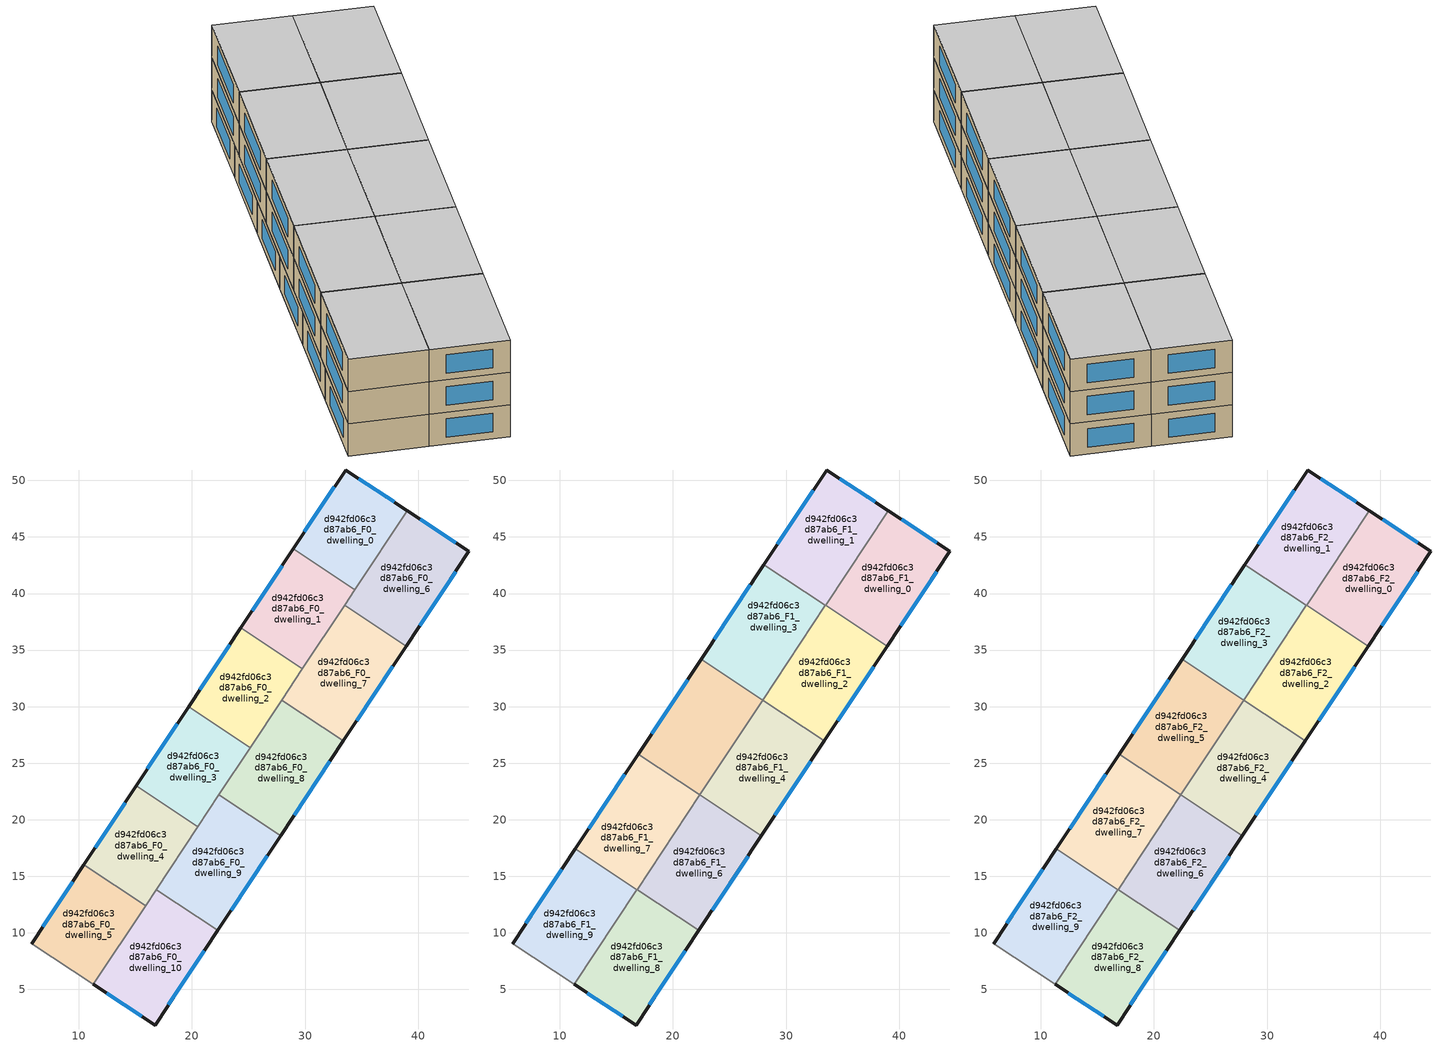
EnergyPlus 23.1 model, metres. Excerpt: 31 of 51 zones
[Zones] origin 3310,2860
d942fd06c3d87ab6_F0_dwelling_0
 floor ground (EU_floor_Construction): 39.04,47.33 34.4,40.34 28.96,43.94 33.58,50.92 z0
 wall outside (EU_wall_Construction): 39.04,47.33 33.58,50.92 28.96,43.94 z0:3
 wall to d942fd06c3d87ab6_F0_dwelling_1 (EU_wall_Construction): 28.96,43.94 34.4,40.34 z0:3
 wall to d942fd06c3d87ab6_F0_dwelling_6 (EU_wall_Construction): 34.4,40.34 39.04,47.33 z0:3
 window (EU_Window_Construction): 32.59,49.42 29.95,45.44 / 37.87,48.1 34.75,50.15 z0.64:2.36
d942fd06c3d87ab6_F0_dwelling_1
 floor ground (EU_floor_Construction): 34.4,40.34 29.78,33.35 24.33,36.96 28.96,43.94 z0
 wall outside (EU_wall_Construction): 28.96,43.94 24.33,36.96 z0:3
 wall to d942fd06c3d87ab6_F0_dwelling_2 (EU_wall_Construction): 24.33,36.96 29.78,33.35 z0:3
 wall to d942fd06c3d87ab6_F0_dwelling_7 (EU_wall_Construction): 29.78,33.35 33.49,38.96 z0:3
 wall to d942fd06c3d87ab6_F0_dwelling_6 (EU_wall_Construction): 33.49,38.96 34.4,40.34 z0:3
 window (EU_Window_Construction): 27.97,42.45 25.32,38.46 z0.64:2.36
d942fd06c3d87ab6_F0_dwelling_10
 floor ground (EU_floor_Construction): 22.29,10.23 16.74,1.86 11.28,5.45 16.84,13.83 z0
 wall outside (EU_wall_Construction): 11.28,5.45 16.74,1.86 22.29,10.23 z0:3
 wall to d942fd06c3d87ab6_F0_dwelling_9 (EU_wall_Construction): 22.29,10.23 16.84,13.83 z0:3
 wall to d942fd06c3d87ab6_F0_dwelling_5 (EU_wall_Construction): 15.9,12.42 11.28,5.45 z0:3
 wall to d942fd06c3d87ab6_F0_dwelling_4 (EU_wall_Construction): 16.84,13.83 15.9,12.42 z0:3
 window (EU_Window_Construction): 17.93,3.65 21.1,8.43 / 12.45,4.68 15.57,2.63 z0.64:2.36
d942fd06c3d87ab6_F0_dwelling_2
 floor ground (EU_floor_Construction): 29.78,33.35 25.15,26.37 19.7,29.98 24.33,36.96 z0
 wall outside (EU_wall_Construction): 24.33,36.96 19.7,29.98 z0:3
 wall to d942fd06c3d87ab6_F0_dwelling_3 (EU_wall_Construction): 19.7,29.98 25.15,26.37 z0:3
 wall to d942fd06c3d87ab6_F0_dwelling_8 (EU_wall_Construction): 25.15,26.37 27.94,30.59 z0:3
 wall to d942fd06c3d87ab6_F0_dwelling_7 (EU_wall_Construction): 27.94,30.59 29.78,33.35 z0:3
 window (EU_Window_Construction): 23.34,35.47 20.7,31.48 z0.64:2.36
d942fd06c3d87ab6_F0_dwelling_3
 floor ground (EU_floor_Construction): 25.15,26.37 20.53,19.39 15.08,23 19.7,29.98 z0
 wall outside (EU_wall_Construction): 19.7,29.98 15.08,23 z0:3
 wall to d942fd06c3d87ab6_F0_dwelling_4 (EU_wall_Construction): 15.08,23 20.53,19.39 z0:3
 wall to d942fd06c3d87ab6_F0_dwelling_9 (EU_wall_Construction): 20.53,19.39 22.39,22.21 z0:3
 wall to d942fd06c3d87ab6_F0_dwelling_8 (EU_wall_Construction): 22.39,22.21 25.15,26.37 z0:3
 window (EU_Window_Construction): 18.71,28.49 16.07,24.5 z0.64:2.36
d942fd06c3d87ab6_F0_dwelling_4
 floor ground (EU_floor_Construction): 20.53,19.39 15.9,12.42 10.45,16.03 15.08,23 z0
 wall outside (EU_wall_Construction): 15.08,23 10.45,16.03 z0:3
 wall to d942fd06c3d87ab6_F0_dwelling_5 (EU_wall_Construction): 10.45,16.03 15.9,12.42 z0:3
 wall to d942fd06c3d87ab6_F0_dwelling_9 (EU_wall_Construction): 16.84,13.83 20.53,19.39 z0:3
 window (EU_Window_Construction): 14.09,21.51 11.44,17.52 z0.64:2.36
d942fd06c3d87ab6_F0_dwelling_5
 floor ground (EU_floor_Construction): 15.9,12.42 11.28,5.45 5.82,9.04 10.45,16.03 z0
 wall outside (EU_wall_Construction): 10.45,16.03 5.82,9.04 z0:3
 wall adiabatic (EU_wall_Construction): 5.82,9.04 11.28,5.45 z0:3
 window (EU_Window_Construction): 9.46,14.53 6.81,10.54 z0.64:2.36
d942fd06c3d87ab6_F0_dwelling_6
 floor ground (EU_floor_Construction): 44.49,43.74 38.94,35.35 33.49,38.96 39.04,47.33 z0
 wall outside (EU_wall_Construction): 38.94,35.35 44.49,43.74 39.04,47.33 z0:3
 wall to d942fd06c3d87ab6_F0_dwelling_7 (EU_wall_Construction): 33.49,38.96 38.94,35.35 z0:3
 window (EU_Window_Construction): 43.32,44.51 40.21,46.56 / 40.13,37.15 43.3,41.94 z0.64:2.36
d942fd06c3d87ab6_F0_dwelling_7
 floor ground (EU_floor_Construction): 38.94,35.35 33.39,26.98 27.94,30.59 33.49,38.96 z0
 wall outside (EU_wall_Construction): 33.39,26.98 38.94,35.35 z0:3
 wall to d942fd06c3d87ab6_F0_dwelling_8 (EU_wall_Construction): 27.94,30.59 33.39,26.98 z0:3
 window (EU_Window_Construction): 34.58,28.77 37.75,33.56 z0.64:2.36
d942fd06c3d87ab6_F0_dwelling_8
 floor ground (EU_floor_Construction): 33.39,26.98 27.84,18.6 22.39,22.21 27.94,30.59 z0
 wall outside (EU_wall_Construction): 27.84,18.6 33.39,26.98 z0:3
 wall to d942fd06c3d87ab6_F0_dwelling_9 (EU_wall_Construction): 22.39,22.21 27.84,18.6 z0:3
 window (EU_Window_Construction): 29.03,20.4 32.2,25.18 z0.64:2.36
d942fd06c3d87ab6_F0_dwelling_9
 floor ground (EU_floor_Construction): 27.84,18.6 22.29,10.23 16.84,13.83 22.39,22.21 z0
 wall outside (EU_wall_Construction): 22.29,10.23 27.84,18.6 z0:3
 window (EU_Window_Construction): 23.48,12.02 26.65,16.81 z0.64:2.36
 ceiling adiabatic (EU_roof_Construction): 22.29,10.23 27.83,18.59 22.38,22.2 16.84,13.83 z3
d942fd06c3d87ab6_F1_dwelling_0
 floor to d942fd06c3d87ab6_F0_dwelling_6 (EU_floor_Construction): 44.49,43.74 38.94,35.35 33.5,38.96 39.04,47.32 z3
 floor to d942fd06c3d87ab6_F0_dwelling_7 (EU_floor_Construction): 38.94,35.35 38.93,35.34 33.49,38.95 33.5,38.96 z3
 wall outside (EU_wall_Construction): 38.93,35.34 44.49,43.74 39.04,47.32 z3:6
 wall to d942fd06c3d87ab6_F1_dwelling_1 (EU_wall_Construction): 39.04,47.32 33.49,38.95 z3:6
 wall to d942fd06c3d87ab6_F1_dwelling_2 (EU_wall_Construction): 33.49,38.95 38.93,35.34 z3:6
 window (EU_Window_Construction): 43.33,44.51 40.21,46.56 / 40.12,37.14 43.3,41.94 z3.64:5.36
d942fd06c3d87ab6_F1_dwelling_1
 floor to d942fd06c3d87ab6_F0_dwelling_0 (EU_floor_Construction): 39.04,47.33 34.4,40.34 28.96,43.94 33.58,50.92 z3
 floor to d942fd06c3d87ab6_F0_dwelling_1 (EU_floor_Construction): 34.4,40.34 33.48,38.95 28.04,42.56 28.96,43.94 z3
 wall outside (EU_wall_Construction): 39.04,47.32 33.58,50.92 28.04,42.56 z3:6
 wall to d942fd06c3d87ab6_F1_dwelling_3 (EU_wall_Construction): 28.04,42.56 33.49,38.95 z3:6
 window (EU_Window_Construction): 37.87,48.09 34.75,50.15 / 32.39,49.13 29.23,44.35 z3.64:5.36
d942fd06c3d87ab6_F1_dwelling_2
 floor to d942fd06c3d87ab6_F0_dwelling_7 (EU_floor_Construction): 38.93,35.34 33.39,26.98 27.94,30.59 33.48,38.95 z3
 floor to d942fd06c3d87ab6_F0_dwelling_8 (EU_floor_Construction): 33.39,26.98 33.38,26.97 27.93,30.57 27.94,30.59 z3
 wall outside (EU_wall_Construction): 33.38,26.96 38.93,35.34 z3:6
 wall to d942fd06c3d87ab6_F1_dwelling_4 (EU_wall_Construction): 27.93,30.57 33.38,26.96 z3:6
 wall to d942fd06c3d87ab6_F1_dwelling_3 (EU_wall_Construction): 33.48,38.95 27.93,30.57 z3:6
 window (EU_Window_Construction): 34.57,28.76 37.74,33.55 z3.64:5.36
d942fd06c3d87ab6_F1_dwelling_3
 floor to d942fd06c3d87ab6_F0_dwelling_1 (EU_floor_Construction): 33.48,38.95 29.78,33.35 24.33,36.96 28.04,42.56 z3
 floor to d942fd06c3d87ab6_F0_dwelling_2 (EU_floor_Construction): 29.78,33.35 27.93,30.57 22.49,34.18 24.33,36.96 z3
 wall outside (EU_wall_Construction): 28.04,42.56 22.49,34.18 z3:6
 wall to d942fd06c3d87ab6_F1_dwelling_5 (EU_wall_Construction): 22.49,34.18 27.93,30.57 z3:6
 window (EU_Window_Construction): 26.85,40.76 23.68,35.98 z3.64:5.36
d942fd06c3d87ab6_F1_dwelling_4
 floor to d942fd06c3d87ab6_F0_dwelling_8 (EU_floor_Construction): 33.38,26.97 27.84,18.6 22.39,22.21 27.93,30.57 z3
 floor to d942fd06c3d87ab6_F0_dwelling_9 (EU_floor_Construction): 27.84,18.6 27.83,18.59 22.38,22.2 22.39,22.21 z3
 wall outside (EU_wall_Construction): 27.83,18.59 33.38,26.96 z3:6
 wall to d942fd06c3d87ab6_F1_dwelling_6 (EU_wall_Construction): 22.38,22.2 27.83,18.59 z3:6
 wall to d942fd06c3d87ab6_F1_dwelling_5 (EU_wall_Construction): 27.93,30.57 22.38,22.2 z3:6
 window (EU_Window_Construction): 29.02,20.38 32.19,25.17 z3.64:5.36
d942fd06c3d87ab6_F1_dwelling_5
 floor to d942fd06c3d87ab6_F0_dwelling_2 (EU_floor_Construction): 27.93,30.57 25.15,26.37 19.7,29.98 22.49,34.18 z3
 floor to d942fd06c3d87ab6_F0_dwelling_3 (EU_floor_Construction): 25.15,26.37 22.38,22.2 16.94,25.81 19.7,29.98 z3
 wall outside (EU_wall_Construction): 22.49,34.18 16.94,25.81 z3:6
 wall to d942fd06c3d87ab6_F1_dwelling_7 (EU_wall_Construction): 16.94,25.81 22.38,22.2 z3:6
 window (EU_Window_Construction): 21.3,32.39 18.13,27.6 z3.64:5.36
d942fd06c3d87ab6_F1_dwelling_6
 floor adiabatic (EU_floor_Construction): 27.83,18.59 22.29,10.23 16.84,13.83 22.38,22.2 z3
 floor to d942fd06c3d87ab6_F0_dwelling_10 (EU_floor_Construction): 22.29,10.23 22.28,10.21 16.83,13.82 16.84,13.83 z3
 wall outside (EU_wall_Construction): 22.28,10.21 27.83,18.59 z3:6
 wall to d942fd06c3d87ab6_F1_dwelling_8 (EU_wall_Construction): 16.83,13.82 22.28,10.21 z3:6
 wall to d942fd06c3d87ab6_F1_dwelling_7 (EU_wall_Construction): 22.38,22.2 16.83,13.82 z3:6
 window (EU_Window_Construction): 23.47,12.01 26.64,16.8 z3.64:5.36
d942fd06c3d87ab6_F1_dwelling_7
 floor to d942fd06c3d87ab6_F0_dwelling_4 (EU_floor_Construction): 20.52,19.39 16.83,13.82 11.39,17.43 15.08,23 z3
 floor to d942fd06c3d87ab6_F0_dwelling_3 (EU_floor_Construction): 22.38,22.2 20.52,19.39 15.08,23 16.94,25.81 z3
 wall outside (EU_wall_Construction): 16.94,25.81 11.39,17.43 z3:6
 wall to d942fd06c3d87ab6_F1_dwelling_9 (EU_wall_Construction): 11.39,17.43 16.83,13.83 z3:6
 window (EU_Window_Construction): 15.75,24.01 12.57,19.23 z3.64:5.36
d942fd06c3d87ab6_F1_dwelling_8
 floor to d942fd06c3d87ab6_F0_dwelling_10 (EU_floor_Construction): 22.28,10.21 16.74,1.86 11.28,5.45 16.83,13.82 z3
 wall outside (EU_wall_Construction): 11.28,5.45 16.74,1.86 22.28,10.21 z3:6
 wall to d942fd06c3d87ab6_F1_dwelling_9 (EU_wall_Construction): 16.83,13.83 11.28,5.45 z3:6
 window (EU_Window_Construction): 17.93,3.65 21.09,8.43 / 12.45,4.68 15.57,2.63 z3.64:5.36
d942fd06c3d87ab6_F1_dwelling_9
 floor to d942fd06c3d87ab6_F0_dwelling_5 (EU_floor_Construction): 15.89,12.42 11.28,5.45 5.82,9.04 10.45,16.03 z3
 floor to d942fd06c3d87ab6_F0_dwelling_4 (EU_floor_Construction): 16.83,13.83 15.89,12.42 10.45,16.03 11.39,17.43 z3
 wall outside (EU_wall_Construction): 11.39,17.43 5.82,9.04 z3:6
 wall adiabatic (EU_wall_Construction): 5.82,9.04 11.28,5.45 z3:6
 window (EU_Window_Construction): 10.19,15.64 7.01,10.84 z3.64:5.36
d942fd06c3d87ab6_F2_dwelling_0
 floor to d942fd06c3d87ab6_F1_dwelling_0 (EU_floor_Construction): 44.49,43.74 38.93,35.34 33.49,38.95 39.04,47.32 z6
 wall outside (EU_wall_Construction): 38.93,35.34 44.49,43.74 39.04,47.32 z6:9
 wall to d942fd06c3d87ab6_F2_dwelling_1 (EU_wall_Construction): 39.04,47.32 33.49,38.95 z6:9
 wall to d942fd06c3d87ab6_F2_dwelling_2 (EU_wall_Construction): 33.49,38.95 38.93,35.34 z6:9
 window (EU_Window_Construction): 43.33,44.51 40.21,46.56 / 40.12,37.14 43.3,41.94 z6.64:8.36
 ceiling to d942fd06c3d87ab6_F3_dwelling_0 (EU_floor_Construction): 38.93,35.34 44.49,43.74 39.04,47.32 33.49,38.95 z9
d942fd06c3d87ab6_F2_dwelling_1
 floor to d942fd06c3d87ab6_F1_dwelling_1 (EU_floor_Construction): 39.04,47.32 33.49,38.95 28.04,42.56 33.58,50.92 z6
 wall outside (EU_wall_Construction): 39.04,47.32 33.58,50.92 28.04,42.56 z6:9
 wall to d942fd06c3d87ab6_F2_dwelling_3 (EU_wall_Construction): 28.04,42.56 33.49,38.95 z6:9
 window (EU_Window_Construction): 37.87,48.09 34.75,50.15 / 32.39,49.13 29.23,44.35 z6.64:8.36
 ceiling to d942fd06c3d87ab6_F3_dwelling_1 (EU_floor_Construction): 33.49,38.95 39.04,47.32 33.58,50.92 28.04,42.56 z9
d942fd06c3d87ab6_F2_dwelling_2
 floor to d942fd06c3d87ab6_F1_dwelling_2 (EU_floor_Construction): 38.93,35.34 33.38,26.96 27.93,30.57 33.48,38.95 z6
 wall outside (EU_wall_Construction): 33.38,26.96 38.93,35.34 z6:9
 wall to d942fd06c3d87ab6_F2_dwelling_4 (EU_wall_Construction): 27.93,30.57 33.38,26.96 z6:9
 wall to d942fd06c3d87ab6_F2_dwelling_3 (EU_wall_Construction): 33.48,38.95 27.93,30.57 z6:9
 window (EU_Window_Construction): 34.57,28.76 37.74,33.55 z6.64:8.36
 ceiling to d942fd06c3d87ab6_F3_dwelling_2 (EU_floor_Construction): 33.38,26.96 38.93,35.34 33.48,38.95 27.93,30.57 z9
d942fd06c3d87ab6_F2_dwelling_3
 floor to d942fd06c3d87ab6_F1_dwelling_3 (EU_floor_Construction): 33.48,38.95 27.93,30.57 22.49,34.18 28.04,42.56 z6
 wall outside (EU_wall_Construction): 28.04,42.56 22.49,34.18 z6:9
 wall to d942fd06c3d87ab6_F2_dwelling_5 (EU_wall_Construction): 22.49,34.18 27.93,30.57 z6:9
 window (EU_Window_Construction): 26.85,40.76 23.68,35.98 z6.64:8.36
 ceiling to d942fd06c3d87ab6_F3_dwelling_3 (EU_floor_Construction): 27.93,30.57 33.48,38.95 28.04,42.56 22.49,34.18 z9
d942fd06c3d87ab6_F2_dwelling_4
 floor to d942fd06c3d87ab6_F1_dwelling_4 (EU_floor_Construction): 33.38,26.96 27.83,18.59 22.38,22.2 27.93,30.57 z6
 wall outside (EU_wall_Construction): 27.83,18.59 33.38,26.96 z6:9
 wall to d942fd06c3d87ab6_F2_dwelling_6 (EU_wall_Construction): 22.38,22.2 27.83,18.59 z6:9
 wall to d942fd06c3d87ab6_F2_dwelling_5 (EU_wall_Construction): 27.93,30.57 22.38,22.2 z6:9
 window (EU_Window_Construction): 29.02,20.38 32.19,25.17 z6.64:8.36
 ceiling to d942fd06c3d87ab6_F3_dwelling_4 (EU_floor_Construction): 27.83,18.59 33.38,26.96 27.93,30.57 22.38,22.2 z9
d942fd06c3d87ab6_F2_dwelling_5
 floor to d942fd06c3d87ab6_F1_dwelling_5 (EU_floor_Construction): 27.93,30.57 22.38,22.2 16.94,25.81 22.49,34.18 z6
 wall outside (EU_wall_Construction): 22.49,34.18 16.94,25.81 z6:9
 wall to d942fd06c3d87ab6_F2_dwelling_7 (EU_wall_Construction): 16.94,25.81 22.38,22.2 z6:9
 window (EU_Window_Construction): 21.3,32.39 18.13,27.6 z6.64:8.36
 ceiling to d942fd06c3d87ab6_F3_dwelling_5 (EU_floor_Construction): 22.38,22.2 27.93,30.57 22.49,34.18 16.94,25.81 z9
d942fd06c3d87ab6_F2_dwelling_6
 floor to d942fd06c3d87ab6_F1_dwelling_6 (EU_floor_Construction): 27.83,18.59 22.28,10.21 16.83,13.82 22.38,22.2 z6
 wall outside (EU_wall_Construction): 22.28,10.21 27.83,18.59 z6:9
 wall to d942fd06c3d87ab6_F2_dwelling_8 (EU_wall_Construction): 16.83,13.82 22.28,10.21 z6:9
 wall to d942fd06c3d87ab6_F2_dwelling_7 (EU_wall_Construction): 22.38,22.2 16.83,13.82 z6:9
 window (EU_Window_Construction): 23.47,12.01 26.64,16.8 z6.64:8.36
 ceiling to d942fd06c3d87ab6_F3_dwelling_6 (EU_floor_Construction): 22.28,10.21 27.83,18.59 22.38,22.2 16.83,13.82 z9
d942fd06c3d87ab6_F2_dwelling_7
 floor to d942fd06c3d87ab6_F1_dwelling_7 (EU_floor_Construction): 22.38,22.2 16.83,13.82 11.39,17.43 16.94,25.81 z6
 wall outside (EU_wall_Construction): 16.94,25.81 11.39,17.43 z6:9
 wall to d942fd06c3d87ab6_F2_dwelling_9 (EU_wall_Construction): 11.39,17.43 16.83,13.83 z6:9
 window (EU_Window_Construction): 15.75,24.01 12.57,19.23 z6.64:8.36
 ceiling to d942fd06c3d87ab6_F3_dwelling_7 (EU_floor_Construction): 16.83,13.82 22.38,22.2 16.94,25.81 11.39,17.43 z9
d942fd06c3d87ab6_F2_dwelling_8
 floor to d942fd06c3d87ab6_F1_dwelling_8 (EU_floor_Construction): 22.28,10.21 16.74,1.86 11.28,5.45 16.83,13.82 z6
 wall outside (EU_wall_Construction): 11.28,5.45 16.74,1.86 22.28,10.21 z6:9
 wall to d942fd06c3d87ab6_F2_dwelling_9 (EU_wall_Construction): 16.83,13.83 11.28,5.45 z6:9
 window (EU_Window_Construction): 17.93,3.65 21.09,8.43 / 12.45,4.68 15.57,2.63 z6.64:8.36
 ceiling to d942fd06c3d87ab6_F3_dwelling_8 (EU_floor_Construction): 16.74,1.86 22.28,10.21 16.83,13.82 11.28,5.45 z9
d942fd06c3d87ab6_F2_dwelling_9
 floor to d942fd06c3d87ab6_F1_dwelling_9 (EU_floor_Construction): 16.83,13.83 11.28,5.45 5.82,9.04 11.39,17.43 z6
 wall outside (EU_wall_Construction): 11.39,17.43 5.82,9.04 z6:9
 wall adiabatic (EU_wall_Construction): 5.82,9.04 11.28,5.45 z6:9
 window (EU_Window_Construction): 10.19,15.64 7.01,10.84 z6.64:8.36
 ceiling to d942fd06c3d87ab6_F3_dwelling_9 (EU_floor_Construction): 11.28,5.45 16.83,13.83 11.39,17.43 5.82,9.04 z9
shading: 5.92,9.18 12.08,4.92 z0:3
[Building]
EU S2 Campaign: North Axis=0; Terrain=City; Solar Distribution=FullExterior
[Site:Location]
Yerevan-Zvartnots.Intl.AP: Latitude=40.15; Longitude=44.383; Time Zone=4; Elevation=854
[SizingPeriod:WeatherFileDays]
AnnualSizingPeriod: Begin Month=1; Begin Day of Month=1; End Month=12; End Day of Month=31; Day of Week for Start Day=Monday; Use Weather File Daylight Saving Period=No; Use Weather File Rain and Snow Indicators=No
[MATERIAL]
EU_InternalMass_Material: Roughness=MediumRough; Thickness=0.1; Conductivity=1; Density=1800; Specific Heat=900; Thermal Absorptance=0.9; Solar Absorptance=0.7; Visible Absorptance=0.7
[MATERIAL:NOMASS] Roughness=MediumRough; Thermal Absorptance=0.9; Solar Absorptance=0.7; Visible Absorptance=0.7
Name | Thermal Resistance
EU_wall_NoMass | 1.05043
EU_roof_NoMass | 1.45357
EU_floor_NoMass | 0.478065
[WINDOWMATERIAL:SIMPLEGLAZINGSYSTEM]
EU_Window_SimpleGlazing: UFactor=2.5566; Solar Heat Gain Coefficient=0.75; Visible Transmittance=0.75
[CONSTRUCTION]
EU_wall_Construction: EU_wall_NoMass
EU_roof_Construction: EU_roof_NoMass
EU_floor_Construction: EU_floor_NoMass
EU_Window_Construction: EU_Window_SimpleGlazing
EU_InternalMass_Construction: EU_InternalMass_Material
[ZONE] Type=1; Multiplier=1; Ceiling Height=autocalculate; Floor Area=autocalculate; Part of Total Floor Area=Yes
Name | Volume
d942fd06c3d87ab6_F0_dwelling_0 | 164.11
d942fd06c3d87ab6_F1_dwelling_0; d942fd06c3d87ab6_F2_dwelling_0 | 196.934
d942fd06c3d87ab6_F0_dwelling_1 | 164.128
d942fd06c3d87ab6_F1_dwelling_1; d942fd06c3d87ab6_F2_dwelling_1; d942fd06c3d87ab6_F0_dwelling_10 | 196.922
d942fd06c3d87ab6_F0_dwelling_2 | 164.126
d942fd06c3d87ab6_F1_dwelling_2; d942fd06c3d87ab6_F2_dwelling_2 | 196.948
d942fd06c3d87ab6_F0_dwelling_3 | 164.134
d942fd06c3d87ab6_F1_dwelling_3; d942fd06c3d87ab6_F2_dwelling_3 | 196.917
d942fd06c3d87ab6_F0_dwelling_4 | 164.111
d942fd06c3d87ab6_F1_dwelling_4; d942fd06c3d87ab6_F2_dwelling_4; d942fd06c3d87ab6_F0_dwelling_7 | 196.92
d942fd06c3d87ab6_F0_dwelling_5 | 164.116
d942fd06c3d87ab6_F1_dwelling_5; d942fd06c3d87ab6_F2_dwelling_5 | 196.938
d942fd06c3d87ab6_F0_dwelling_6 | 196.921
d942fd06c3d87ab6_F1_dwelling_6; d942fd06c3d87ab6_F2_dwelling_6 | 196.928
d942fd06c3d87ab6_F1_dwelling_7; d942fd06c3d87ab6_F2_dwelling_7; d942fd06c3d87ab6_F0_dwelling_8 | 196.93
d942fd06c3d87ab6_F1_dwelling_8 | 196.941
d942fd06c3d87ab6_F2_dwelling_8 | 196.817
d942fd06c3d87ab6_F0_dwelling_9 | 196.903
d942fd06c3d87ab6_F1_dwelling_9; d942fd06c3d87ab6_F2_dwelling_9 | 196.925
[INTERNALMASS] Construction=EU_InternalMass_Construction
Name | Zone or ZoneList | Surface Area
d942fd06c3d87ab6_F0_dwelling_0_EU_InternalMass | d942fd06c3d87ab6_F0_dwelling_0 | 54.7032
d942fd06c3d87ab6_F0_dwelling_1_EU_InternalMass | d942fd06c3d87ab6_F0_dwelling_1 | 54.7095
d942fd06c3d87ab6_F0_dwelling_2_EU_InternalMass | d942fd06c3d87ab6_F0_dwelling_2 | 54.7087
d942fd06c3d87ab6_F0_dwelling_3_EU_InternalMass | d942fd06c3d87ab6_F0_dwelling_3 | 54.7115
d942fd06c3d87ab6_F0_dwelling_4_EU_InternalMass | d942fd06c3d87ab6_F0_dwelling_4 | 54.7037
d942fd06c3d87ab6_F0_dwelling_5_EU_InternalMass | d942fd06c3d87ab6_F0_dwelling_5 | 54.7055
d942fd06c3d87ab6_F0_dwelling_6_EU_InternalMass | d942fd06c3d87ab6_F0_dwelling_6 | 65.6405
d942fd06c3d87ab6_F0_dwelling_7_EU_InternalMass | d942fd06c3d87ab6_F0_dwelling_7 | 65.6401
d942fd06c3d87ab6_F0_dwelling_8_EU_InternalMass | d942fd06c3d87ab6_F0_dwelling_8 | 65.6432
d942fd06c3d87ab6_F0_dwelling_9_EU_InternalMass | d942fd06c3d87ab6_F0_dwelling_9 | 65.6342
d942fd06c3d87ab6_F0_dwelling_10_EU_InternalMass | d942fd06c3d87ab6_F0_dwelling_10 | 65.6409
d942fd06c3d87ab6_F1_dwelling_0_EU_InternalMass | d942fd06c3d87ab6_F1_dwelling_0 | 65.6424
d942fd06c3d87ab6_F1_dwelling_1_EU_InternalMass | d942fd06c3d87ab6_F1_dwelling_1 | 65.6416
d942fd06c3d87ab6_F1_dwelling_2_EU_InternalMass | d942fd06c3d87ab6_F1_dwelling_2 | 65.6485
d942fd06c3d87ab6_F1_dwelling_3_EU_InternalMass | d942fd06c3d87ab6_F1_dwelling_3 | 65.641
d942fd06c3d87ab6_F1_dwelling_4_EU_InternalMass | d942fd06c3d87ab6_F1_dwelling_4 | 65.6373
d942fd06c3d87ab6_F1_dwelling_5_EU_InternalMass | d942fd06c3d87ab6_F1_dwelling_5 | 65.6427
d942fd06c3d87ab6_F1_dwelling_6_EU_InternalMass | d942fd06c3d87ab6_F1_dwelling_6 | 65.644
d942fd06c3d87ab6_F1_dwelling_7_EU_InternalMass | d942fd06c3d87ab6_F1_dwelling_7 | 65.641
d942fd06c3d87ab6_F1_dwelling_8_EU_InternalMass | d942fd06c3d87ab6_F1_dwelling_8 | 65.6537
d942fd06c3d87ab6_F1_dwelling_9_EU_InternalMass | d942fd06c3d87ab6_F1_dwelling_9 | 65.6407
d942fd06c3d87ab6_F2_dwelling_0_EU_InternalMass | d942fd06c3d87ab6_F2_dwelling_0 | 65.6424
d942fd06c3d87ab6_F2_dwelling_1_EU_InternalMass | d942fd06c3d87ab6_F2_dwelling_1 | 65.6416
d942fd06c3d87ab6_F2_dwelling_2_EU_InternalMass | d942fd06c3d87ab6_F2_dwelling_2 | 65.6485
d942fd06c3d87ab6_F2_dwelling_3_EU_InternalMass | d942fd06c3d87ab6_F2_dwelling_3 | 65.641
d942fd06c3d87ab6_F2_dwelling_4_EU_InternalMass | d942fd06c3d87ab6_F2_dwelling_4 | 65.6373
d942fd06c3d87ab6_F2_dwelling_5_EU_InternalMass | d942fd06c3d87ab6_F2_dwelling_5 | 65.6427
d942fd06c3d87ab6_F2_dwelling_6_EU_InternalMass | d942fd06c3d87ab6_F2_dwelling_6 | 65.644
d942fd06c3d87ab6_F2_dwelling_7_EU_InternalMass | d942fd06c3d87ab6_F2_dwelling_7 | 65.641
d942fd06c3d87ab6_F2_dwelling_8_EU_InternalMass | d942fd06c3d87ab6_F2_dwelling_8 | 65.6537
d942fd06c3d87ab6_F2_dwelling_9_EU_InternalMass | d942fd06c3d87ab6_F2_dwelling_9 | 65.6407
[OTHEREQUIPMENT] Fuel Type=Electricity; Design Level Calculation Method=Watts/Area; Power per Zone Floor Area=1; Fraction Latent=0; Fraction Radiant=0; Fraction Lost=0; Carbon Dioxide Generation Rate=0; EndUse Subcategory=EU_Step8_InternalGains
Name | Zone or ZoneList or Space or SpaceList | Schedule
EU_Step8_InternalGain_d942fd06c3d87ab6_F0_dwelling_0_f000 | d942fd06c3d87ab6_F0_dwelling_0 | EU_Step8_GainSchedule_d942fd06c3d87ab6_F0_dwelling_0_f000
EU_Step8_InternalGain_d942fd06c3d87ab6_F0_dwelling_1_f000 | d942fd06c3d87ab6_F0_dwelling_1 | EU_Step8_GainSchedule_d942fd06c3d87ab6_F0_dwelling_1_f000
EU_Step8_InternalGain_d942fd06c3d87ab6_F0_dwelling_2_f000 | d942fd06c3d87ab6_F0_dwelling_2 | EU_Step8_GainSchedule_d942fd06c3d87ab6_F0_dwelling_2_f000
EU_Step8_InternalGain_d942fd06c3d87ab6_F0_dwelling_3_f000 | d942fd06c3d87ab6_F0_dwelling_3 | EU_Step8_GainSchedule_d942fd06c3d87ab6_F0_dwelling_3_f000
EU_Step8_InternalGain_d942fd06c3d87ab6_F0_dwelling_4_f000 | d942fd06c3d87ab6_F0_dwelling_4 | EU_Step8_GainSchedule_d942fd06c3d87ab6_F0_dwelling_4_f000
EU_Step8_InternalGain_d942fd06c3d87ab6_F0_dwelling_5_f000 | d942fd06c3d87ab6_F0_dwelling_5 | EU_Step8_GainSchedule_d942fd06c3d87ab6_F0_dwelling_5_f000
EU_Step8_InternalGain_d942fd06c3d87ab6_F0_dwelling_6_f000 | d942fd06c3d87ab6_F0_dwelling_6 | EU_Step8_GainSchedule_d942fd06c3d87ab6_F0_dwelling_6_f000
EU_Step8_InternalGain_d942fd06c3d87ab6_F0_dwelling_7_f000 | d942fd06c3d87ab6_F0_dwelling_7 | EU_Step8_GainSchedule_d942fd06c3d87ab6_F0_dwelling_7_f000
EU_Step8_InternalGain_d942fd06c3d87ab6_F0_dwelling_8_f000 | d942fd06c3d87ab6_F0_dwelling_8 | EU_Step8_GainSchedule_d942fd06c3d87ab6_F0_dwelling_8_f000
EU_Step8_InternalGain_d942fd06c3d87ab6_F0_dwelling_9_f000 | d942fd06c3d87ab6_F0_dwelling_9 | EU_Step8_GainSchedule_d942fd06c3d87ab6_F0_dwelling_9_f000
EU_Step8_InternalGain_d942fd06c3d87ab6_F0_dwelling_10_f000 | d942fd06c3d87ab6_F0_dwelling_10 | EU_Step8_GainSchedule_d942fd06c3d87ab6_F0_dwelling_10_f000
EU_Step8_InternalGain_d942fd06c3d87ab6_F1_dwelling_0_f000 | d942fd06c3d87ab6_F1_dwelling_0 | EU_Step8_GainSchedule_d942fd06c3d87ab6_F1_dwelling_0_f000
EU_Step8_InternalGain_d942fd06c3d87ab6_F1_dwelling_1_f000 | d942fd06c3d87ab6_F1_dwelling_1 | EU_Step8_GainSchedule_d942fd06c3d87ab6_F1_dwelling_1_f000
EU_Step8_InternalGain_d942fd06c3d87ab6_F1_dwelling_2_f000 | d942fd06c3d87ab6_F1_dwelling_2 | EU_Step8_GainSchedule_d942fd06c3d87ab6_F1_dwelling_2_f000
EU_Step8_InternalGain_d942fd06c3d87ab6_F1_dwelling_3_f000 | d942fd06c3d87ab6_F1_dwelling_3 | EU_Step8_GainSchedule_d942fd06c3d87ab6_F1_dwelling_3_f000
EU_Step8_InternalGain_d942fd06c3d87ab6_F1_dwelling_4_f000 | d942fd06c3d87ab6_F1_dwelling_4 | EU_Step8_GainSchedule_d942fd06c3d87ab6_F1_dwelling_4_f000
EU_Step8_InternalGain_d942fd06c3d87ab6_F1_dwelling_5_f000 | d942fd06c3d87ab6_F1_dwelling_5 | EU_Step8_GainSchedule_d942fd06c3d87ab6_F1_dwelling_5_f000
EU_Step8_InternalGain_d942fd06c3d87ab6_F1_dwelling_6_f000 | d942fd06c3d87ab6_F1_dwelling_6 | EU_Step8_GainSchedule_d942fd06c3d87ab6_F1_dwelling_6_f000
EU_Step8_InternalGain_d942fd06c3d87ab6_F1_dwelling_7_f000 | d942fd06c3d87ab6_F1_dwelling_7 | EU_Step8_GainSchedule_d942fd06c3d87ab6_F1_dwelling_7_f000
EU_Step8_InternalGain_d942fd06c3d87ab6_F1_dwelling_8_f000 | d942fd06c3d87ab6_F1_dwelling_8 | EU_Step8_GainSchedule_d942fd06c3d87ab6_F1_dwelling_8_f000
EU_Step8_InternalGain_d942fd06c3d87ab6_F1_dwelling_9_f000 | d942fd06c3d87ab6_F1_dwelling_9 | EU_Step8_GainSchedule_d942fd06c3d87ab6_F1_dwelling_9_f000
EU_Step8_InternalGain_d942fd06c3d87ab6_F2_dwelling_0_f000 | d942fd06c3d87ab6_F2_dwelling_0 | EU_Step8_GainSchedule_d942fd06c3d87ab6_F2_dwelling_0_f000
EU_Step8_InternalGain_d942fd06c3d87ab6_F2_dwelling_1_f000 | d942fd06c3d87ab6_F2_dwelling_1 | EU_Step8_GainSchedule_d942fd06c3d87ab6_F2_dwelling_1_f000
EU_Step8_InternalGain_d942fd06c3d87ab6_F2_dwelling_2_f000 | d942fd06c3d87ab6_F2_dwelling_2 | EU_Step8_GainSchedule_d942fd06c3d87ab6_F2_dwelling_2_f000
EU_Step8_InternalGain_d942fd06c3d87ab6_F2_dwelling_3_f000 | d942fd06c3d87ab6_F2_dwelling_3 | EU_Step8_GainSchedule_d942fd06c3d87ab6_F2_dwelling_3_f000
EU_Step8_InternalGain_d942fd06c3d87ab6_F2_dwelling_4_f000 | d942fd06c3d87ab6_F2_dwelling_4 | EU_Step8_GainSchedule_d942fd06c3d87ab6_F2_dwelling_4_f000
EU_Step8_InternalGain_d942fd06c3d87ab6_F2_dwelling_5_f000 | d942fd06c3d87ab6_F2_dwelling_5 | EU_Step8_GainSchedule_d942fd06c3d87ab6_F2_dwelling_5_f000
EU_Step8_InternalGain_d942fd06c3d87ab6_F2_dwelling_6_f000 | d942fd06c3d87ab6_F2_dwelling_6 | EU_Step8_GainSchedule_d942fd06c3d87ab6_F2_dwelling_6_f000
EU_Step8_InternalGain_d942fd06c3d87ab6_F2_dwelling_7_f000 | d942fd06c3d87ab6_F2_dwelling_7 | EU_Step8_GainSchedule_d942fd06c3d87ab6_F2_dwelling_7_f000
EU_Step8_InternalGain_d942fd06c3d87ab6_F2_dwelling_8_f000 | d942fd06c3d87ab6_F2_dwelling_8 | EU_Step8_GainSchedule_d942fd06c3d87ab6_F2_dwelling_8_f000
EU_Step8_InternalGain_d942fd06c3d87ab6_F2_dwelling_9_f000 | d942fd06c3d87ab6_F2_dwelling_9 | EU_Step8_GainSchedule_d942fd06c3d87ab6_F2_dwelling_9_f000
[ZONEVENTILATION:DESIGNFLOWRATE] Schedule=EU_AlwaysOn; Design Flow Rate Calculation Method=AirChanges/Hour; Air Changes per Hour=0.557805; Ventilation Type=Natural; Fan Pressure Rise=0; Fan Total Efficiency=1; Constant Term Coefficient=1; Temperature Term Coefficient=0; Velocity Term Coefficient=0; Velocity Squared Term Coefficient=0; Minimum Indoor Temperature=-100; Maximum Indoor Temperature=100; Delta Temperature=-100; Minimum Outdoor Temperature=-100; Maximum Outdoor Temperature=100; Maximum Wind Speed=40
Name | Zone or ZoneList or Space or SpaceList
EU_ConstantAir_d942fd06c3d87ab6_F0_dwelling_0 | d942fd06c3d87ab6_F0_dwelling_0
EU_ConstantAir_d942fd06c3d87ab6_F0_dwelling_1 | d942fd06c3d87ab6_F0_dwelling_1
EU_ConstantAir_d942fd06c3d87ab6_F0_dwelling_2 | d942fd06c3d87ab6_F0_dwelling_2
EU_ConstantAir_d942fd06c3d87ab6_F0_dwelling_3 | d942fd06c3d87ab6_F0_dwelling_3
EU_ConstantAir_d942fd06c3d87ab6_F0_dwelling_4 | d942fd06c3d87ab6_F0_dwelling_4
EU_ConstantAir_d942fd06c3d87ab6_F0_dwelling_5 | d942fd06c3d87ab6_F0_dwelling_5
EU_ConstantAir_d942fd06c3d87ab6_F0_dwelling_6 | d942fd06c3d87ab6_F0_dwelling_6
EU_ConstantAir_d942fd06c3d87ab6_F0_dwelling_7 | d942fd06c3d87ab6_F0_dwelling_7
EU_ConstantAir_d942fd06c3d87ab6_F0_dwelling_8 | d942fd06c3d87ab6_F0_dwelling_8
EU_ConstantAir_d942fd06c3d87ab6_F0_dwelling_9 | d942fd06c3d87ab6_F0_dwelling_9
EU_ConstantAir_d942fd06c3d87ab6_F0_dwelling_10 | d942fd06c3d87ab6_F0_dwelling_10
EU_ConstantAir_d942fd06c3d87ab6_F1_dwelling_0 | d942fd06c3d87ab6_F1_dwelling_0
EU_ConstantAir_d942fd06c3d87ab6_F1_dwelling_1 | d942fd06c3d87ab6_F1_dwelling_1
EU_ConstantAir_d942fd06c3d87ab6_F1_dwelling_2 | d942fd06c3d87ab6_F1_dwelling_2
EU_ConstantAir_d942fd06c3d87ab6_F1_dwelling_3 | d942fd06c3d87ab6_F1_dwelling_3
EU_ConstantAir_d942fd06c3d87ab6_F1_dwelling_4 | d942fd06c3d87ab6_F1_dwelling_4
EU_ConstantAir_d942fd06c3d87ab6_F1_dwelling_5 | d942fd06c3d87ab6_F1_dwelling_5
EU_ConstantAir_d942fd06c3d87ab6_F1_dwelling_6 | d942fd06c3d87ab6_F1_dwelling_6
EU_ConstantAir_d942fd06c3d87ab6_F1_dwelling_7 | d942fd06c3d87ab6_F1_dwelling_7
EU_ConstantAir_d942fd06c3d87ab6_F1_dwelling_8 | d942fd06c3d87ab6_F1_dwelling_8
EU_ConstantAir_d942fd06c3d87ab6_F1_dwelling_9 | d942fd06c3d87ab6_F1_dwelling_9
EU_ConstantAir_d942fd06c3d87ab6_F2_dwelling_0 | d942fd06c3d87ab6_F2_dwelling_0
EU_ConstantAir_d942fd06c3d87ab6_F2_dwelling_1 | d942fd06c3d87ab6_F2_dwelling_1
EU_ConstantAir_d942fd06c3d87ab6_F2_dwelling_2 | d942fd06c3d87ab6_F2_dwelling_2
EU_ConstantAir_d942fd06c3d87ab6_F2_dwelling_3 | d942fd06c3d87ab6_F2_dwelling_3
EU_ConstantAir_d942fd06c3d87ab6_F2_dwelling_4 | d942fd06c3d87ab6_F2_dwelling_4
EU_ConstantAir_d942fd06c3d87ab6_F2_dwelling_5 | d942fd06c3d87ab6_F2_dwelling_5
EU_ConstantAir_d942fd06c3d87ab6_F2_dwelling_6 | d942fd06c3d87ab6_F2_dwelling_6
EU_ConstantAir_d942fd06c3d87ab6_F2_dwelling_7 | d942fd06c3d87ab6_F2_dwelling_7
EU_ConstantAir_d942fd06c3d87ab6_F2_dwelling_8 | d942fd06c3d87ab6_F2_dwelling_8
EU_ConstantAir_d942fd06c3d87ab6_F2_dwelling_9 | d942fd06c3d87ab6_F2_dwelling_9
[HVACTEMPLATE:THERMOSTAT] Constant Heating Setpoint=20; Constant Cooling Setpoint=50
EU_HeatOnly_d942fd06c3d87ab6_F0_dwelling_0; EU_HeatOnly_d942fd06c3d87ab6_F0_dwelling_1; EU_HeatOnly_d942fd06c3d87ab6_F0_dwelling_2; EU_HeatOnly_d942fd06c3d87ab6_F0_dwelling_3; EU_HeatOnly_d942fd06c3d87ab6_F0_dwelling_4; EU_HeatOnly_d942fd06c3d87ab6_F0_dwelling_5; EU_HeatOnly_d942fd06c3d87ab6_F0_dwelling_6; EU_HeatOnly_d942fd06c3d87ab6_F0_dwelling_7; EU_HeatOnly_d942fd06c3d87ab6_F0_dwelling_8; EU_HeatOnly_d942fd06c3d87ab6_F0_dwelling_9; EU_HeatOnly_d942fd06c3d87ab6_F0_dwelling_10; EU_HeatOnly_d942fd06c3d87ab6_F1_dwelling_0; EU_HeatOnly_d942fd06c3d87ab6_F1_dwelling_1; EU_HeatOnly_d942fd06c3d87ab6_F1_dwelling_2; EU_HeatOnly_d942fd06c3d87ab6_F1_dwelling_3; EU_HeatOnly_d942fd06c3d87ab6_F1_dwelling_4; EU_HeatOnly_d942fd06c3d87ab6_F1_dwelling_5; EU_HeatOnly_d942fd06c3d87ab6_F1_dwelling_6; EU_HeatOnly_d942fd06c3d87ab6_F1_dwelling_7; EU_HeatOnly_d942fd06c3d87ab6_F1_dwelling_8; EU_HeatOnly_d942fd06c3d87ab6_F1_dwelling_9; EU_HeatOnly_d942fd06c3d87ab6_F2_dwelling_0; EU_HeatOnly_d942fd06c3d87ab6_F2_dwelling_1; EU_HeatOnly_d942fd06c3d87ab6_F2_dwelling_2; EU_HeatOnly_d942fd06c3d87ab6_F2_dwelling_3; EU_HeatOnly_d942fd06c3d87ab6_F2_dwelling_4; EU_HeatOnly_d942fd06c3d87ab6_F2_dwelling_5; EU_HeatOnly_d942fd06c3d87ab6_F2_dwelling_6; EU_HeatOnly_d942fd06c3d87ab6_F2_dwelling_7; EU_HeatOnly_d942fd06c3d87ab6_F2_dwelling_8; EU_HeatOnly_d942fd06c3d87ab6_F2_dwelling_9; EU_HeatOnly_d942fd06c3d87ab6_F3_dwelling_0; EU_HeatOnly_d942fd06c3d87ab6_F3_dwelling_1; EU_HeatOnly_d942fd06c3d87ab6_F3_dwelling_2; EU_HeatOnly_d942fd06c3d87ab6_F3_dwelling_3; EU_HeatOnly_d942fd06c3d87ab6_F3_dwelling_4; EU_HeatOnly_d942fd06c3d87ab6_F3_dwelling_5; EU_HeatOnly_d942fd06c3d87ab6_F3_dwelling_6; EU_HeatOnly_d942fd06c3d87ab6_F3_dwelling_7; EU_HeatOnly_d942fd06c3d87ab6_F3_dwelling_8; EU_HeatOnly_d942fd06c3d87ab6_F3_dwelling_9; EU_HeatOnly_d942fd06c3d87ab6_F4_dwelling_0; EU_HeatOnly_d942fd06c3d87ab6_F4_dwelling_1; EU_HeatOnly_d942fd06c3d87ab6_F4_dwelling_2; EU_HeatOnly_d942fd06c3d87ab6_F4_dwelling_3; EU_HeatOnly_d942fd06c3d87ab6_F4_dwelling_4; EU_HeatOnly_d942fd06c3d87ab6_F4_dwelling_5; EU_HeatOnly_d942fd06c3d87ab6_F4_dwelling_6; EU_HeatOnly_d942fd06c3d87ab6_F4_dwelling_7; EU_HeatOnly_d942fd06c3d87ab6_F4_dwelling_8; EU_HeatOnly_d942fd06c3d87ab6_F4_dwelling_9
[HVACTEMPLATE:ZONE:IDEALLOADSAIRSYSTEM] System Availability Schedule=EU_AlwaysOn; Maximum Heating Supply Air Temperature=50; Minimum Cooling Supply Air Temperature=13; Maximum Heating Supply Air Humidity Ratio=0.0156; Minimum Cooling Supply Air Humidity Ratio=0.0077; Heating Limit=NoLimit; Cooling Limit=NoLimit; Heating Availability Schedule=EU_AlwaysOn; Cooling Availability Schedule=EU_CoolingOff; Dehumidification Control Type=ConstantSensibleHeatRatio; Cooling Sensible Heat Ratio=0.7; Dehumidification Setpoint=60; Humidification Control Type=None; Humidification Setpoint=30; Outdoor Air Method=None; Outdoor Air Flow Rate per Person=0.00944; Outdoor Air Flow Rate per Zone Floor Area=0; Outdoor Air Flow Rate per Zone=0; Demand Controlled Ventilation Type=None; Outdoor Air Economizer Type=NoEconomizer; Heat Recovery Type=None; Sensible Heat Recovery Effectiveness=0.7; Latent Heat Recovery Effectiveness=0.65
Name | Template Thermostat
d942fd06c3d87ab6_F0_dwelling_0 | EU_HeatOnly_d942fd06c3d87ab6_F0_dwelling_0
d942fd06c3d87ab6_F0_dwelling_1 | EU_HeatOnly_d942fd06c3d87ab6_F0_dwelling_1
d942fd06c3d87ab6_F0_dwelling_2 | EU_HeatOnly_d942fd06c3d87ab6_F0_dwelling_2
d942fd06c3d87ab6_F0_dwelling_3 | EU_HeatOnly_d942fd06c3d87ab6_F0_dwelling_3
d942fd06c3d87ab6_F0_dwelling_4 | EU_HeatOnly_d942fd06c3d87ab6_F0_dwelling_4
d942fd06c3d87ab6_F0_dwelling_5 | EU_HeatOnly_d942fd06c3d87ab6_F0_dwelling_5
d942fd06c3d87ab6_F0_dwelling_6 | EU_HeatOnly_d942fd06c3d87ab6_F0_dwelling_6
d942fd06c3d87ab6_F0_dwelling_7 | EU_HeatOnly_d942fd06c3d87ab6_F0_dwelling_7
d942fd06c3d87ab6_F0_dwelling_8 | EU_HeatOnly_d942fd06c3d87ab6_F0_dwelling_8
d942fd06c3d87ab6_F0_dwelling_9 | EU_HeatOnly_d942fd06c3d87ab6_F0_dwelling_9
d942fd06c3d87ab6_F0_dwelling_10 | EU_HeatOnly_d942fd06c3d87ab6_F0_dwelling_10
d942fd06c3d87ab6_F1_dwelling_0 | EU_HeatOnly_d942fd06c3d87ab6_F1_dwelling_0
d942fd06c3d87ab6_F1_dwelling_1 | EU_HeatOnly_d942fd06c3d87ab6_F1_dwelling_1
d942fd06c3d87ab6_F1_dwelling_2 | EU_HeatOnly_d942fd06c3d87ab6_F1_dwelling_2
d942fd06c3d87ab6_F1_dwelling_3 | EU_HeatOnly_d942fd06c3d87ab6_F1_dwelling_3
d942fd06c3d87ab6_F1_dwelling_4 | EU_HeatOnly_d942fd06c3d87ab6_F1_dwelling_4
d942fd06c3d87ab6_F1_dwelling_5 | EU_HeatOnly_d942fd06c3d87ab6_F1_dwelling_5
d942fd06c3d87ab6_F1_dwelling_6 | EU_HeatOnly_d942fd06c3d87ab6_F1_dwelling_6
d942fd06c3d87ab6_F1_dwelling_7 | EU_HeatOnly_d942fd06c3d87ab6_F1_dwelling_7
d942fd06c3d87ab6_F1_dwelling_8 | EU_HeatOnly_d942fd06c3d87ab6_F1_dwelling_8
d942fd06c3d87ab6_F1_dwelling_9 | EU_HeatOnly_d942fd06c3d87ab6_F1_dwelling_9
d942fd06c3d87ab6_F2_dwelling_0 | EU_HeatOnly_d942fd06c3d87ab6_F2_dwelling_0
d942fd06c3d87ab6_F2_dwelling_1 | EU_HeatOnly_d942fd06c3d87ab6_F2_dwelling_1
d942fd06c3d87ab6_F2_dwelling_2 | EU_HeatOnly_d942fd06c3d87ab6_F2_dwelling_2
d942fd06c3d87ab6_F2_dwelling_3 | EU_HeatOnly_d942fd06c3d87ab6_F2_dwelling_3
d942fd06c3d87ab6_F2_dwelling_4 | EU_HeatOnly_d942fd06c3d87ab6_F2_dwelling_4
d942fd06c3d87ab6_F2_dwelling_5 | EU_HeatOnly_d942fd06c3d87ab6_F2_dwelling_5
d942fd06c3d87ab6_F2_dwelling_6 | EU_HeatOnly_d942fd06c3d87ab6_F2_dwelling_6
d942fd06c3d87ab6_F2_dwelling_7 | EU_HeatOnly_d942fd06c3d87ab6_F2_dwelling_7
d942fd06c3d87ab6_F2_dwelling_8 | EU_HeatOnly_d942fd06c3d87ab6_F2_dwelling_8
d942fd06c3d87ab6_F2_dwelling_9 | EU_HeatOnly_d942fd06c3d87ab6_F2_dwelling_9
[SIZING:ZONE] Zone Cooling Design Supply Air Temperature Input Method=SupplyAirTemperature; Zone Cooling Design Supply Air Temperature=13; Zone Heating Design Supply Air Temperature Input Method=SupplyAirTemperature; Zone Heating Design Supply Air Temperature=50; Zone Cooling Design Supply Air Humidity Ratio=0.008; Zone Heating Design Supply Air Humidity Ratio=0.008; Cooling Design Air Flow Method=DesignDay; Cooling Design Air Flow Rate=0; Cooling Minimum Air Flow per Zone Floor Area=0.000762; Cooling Minimum Air Flow=0; Cooling Minimum Air Flow Fraction=0.2; Heating Design Air Flow Method=DesignDay; Heating Design Air Flow Rate=0; Heating Maximum Air Flow per Zone Floor Area=0.002032; Heating Maximum Air Flow=0.141576; Heating Maximum Air Flow Fraction=0.3; Account for Dedicated Outdoor Air System=No; Dedicated Outdoor Air System Control Strategy=NeutralSupplyAir; Dedicated Outdoor Air Low Setpoint Temperature for Design=autosize; Dedicated Outdoor Air High Setpoint Temperature for Design=autosize; Zone Load Sizing Method=Sensible Load Only No Latent Load; Zone Latent Cooling Design Supply Air Humidity Ratio Input Method=HumidityRatioDifference; Zone Cooling Design Supply Air Humidity Ratio Difference=0.005; Zone Latent Heating Design Supply Air Humidity Ratio Input Method=HumidityRatioDifference; Zone Humidification Design Supply Air Humidity Ratio Difference=0.005
d942fd06c3d87ab6_F0_dwelling_0; d942fd06c3d87ab6_F0_dwelling_1; d942fd06c3d87ab6_F0_dwelling_2; d942fd06c3d87ab6_F0_dwelling_3; d942fd06c3d87ab6_F0_dwelling_4; d942fd06c3d87ab6_F0_dwelling_5; d942fd06c3d87ab6_F0_dwelling_6; d942fd06c3d87ab6_F0_dwelling_7; d942fd06c3d87ab6_F0_dwelling_8; d942fd06c3d87ab6_F0_dwelling_9; d942fd06c3d87ab6_F0_dwelling_10; d942fd06c3d87ab6_F1_dwelling_0; d942fd06c3d87ab6_F1_dwelling_1; d942fd06c3d87ab6_F1_dwelling_2; d942fd06c3d87ab6_F1_dwelling_3; d942fd06c3d87ab6_F1_dwelling_4; d942fd06c3d87ab6_F1_dwelling_5; d942fd06c3d87ab6_F1_dwelling_6; d942fd06c3d87ab6_F1_dwelling_7; d942fd06c3d87ab6_F1_dwelling_8; d942fd06c3d87ab6_F1_dwelling_9; d942fd06c3d87ab6_F2_dwelling_0; d942fd06c3d87ab6_F2_dwelling_1; d942fd06c3d87ab6_F2_dwelling_2; d942fd06c3d87ab6_F2_dwelling_3; d942fd06c3d87ab6_F2_dwelling_4; d942fd06c3d87ab6_F2_dwelling_5; d942fd06c3d87ab6_F2_dwelling_6; d942fd06c3d87ab6_F2_dwelling_7; d942fd06c3d87ab6_F2_dwelling_8; d942fd06c3d87ab6_F2_dwelling_9
[SCHEDULE:CONSTANT]
Name | Hourly Value
EU_AlwaysOn | 1
EU_CoolingOff | 0
[SCHEDULE:FILE] Column Number=1; Rows to Skip at Top=0; Number of Hours of Data=8760; Column Separator=Comma; Interpolate to Timestep=No; Minutes per Item=60; Adjust Schedule for Daylight Savings=Yes
Name | File
EU_Step8_GainSchedule_d942fd06c3d87ab6_F0_dwelling_0_f000 | ../../schedules/d942fd06c3d87ab6/d942fd06c3d87ab6_F0_dwelling_0_f000_gain.csv
EU_Step8_GainSchedule_d942fd06c3d87ab6_F0_dwelling_1_f000 | ../../schedules/d942fd06c3d87ab6/d942fd06c3d87ab6_F0_dwelling_1_f000_gain.csv
EU_Step8_GainSchedule_d942fd06c3d87ab6_F0_dwelling_2_f000 | ../../schedules/d942fd06c3d87ab6/d942fd06c3d87ab6_F0_dwelling_2_f000_gain.csv
EU_Step8_GainSchedule_d942fd06c3d87ab6_F0_dwelling_3_f000 | ../../schedules/d942fd06c3d87ab6/d942fd06c3d87ab6_F0_dwelling_3_f000_gain.csv
EU_Step8_GainSchedule_d942fd06c3d87ab6_F0_dwelling_4_f000 | ../../schedules/d942fd06c3d87ab6/d942fd06c3d87ab6_F0_dwelling_4_f000_gain.csv
EU_Step8_GainSchedule_d942fd06c3d87ab6_F0_dwelling_5_f000 | ../../schedules/d942fd06c3d87ab6/d942fd06c3d87ab6_F0_dwelling_5_f000_gain.csv
EU_Step8_GainSchedule_d942fd06c3d87ab6_F0_dwelling_6_f000 | ../../schedules/d942fd06c3d87ab6/d942fd06c3d87ab6_F0_dwelling_6_f000_gain.csv
EU_Step8_GainSchedule_d942fd06c3d87ab6_F0_dwelling_7_f000 | ../../schedules/d942fd06c3d87ab6/d942fd06c3d87ab6_F0_dwelling_7_f000_gain.csv
EU_Step8_GainSchedule_d942fd06c3d87ab6_F0_dwelling_8_f000 | ../../schedules/d942fd06c3d87ab6/d942fd06c3d87ab6_F0_dwelling_8_f000_gain.csv
EU_Step8_GainSchedule_d942fd06c3d87ab6_F0_dwelling_9_f000 | ../../schedules/d942fd06c3d87ab6/d942fd06c3d87ab6_F0_dwelling_9_f000_gain.csv
EU_Step8_GainSchedule_d942fd06c3d87ab6_F0_dwelling_10_f000 | ../../schedules/d942fd06c3d87ab6/d942fd06c3d87ab6_F0_dwelling_10_f000_gain.csv
EU_Step8_GainSchedule_d942fd06c3d87ab6_F1_dwelling_0_f000 | ../../schedules/d942fd06c3d87ab6/d942fd06c3d87ab6_F1_dwelling_0_f000_gain.csv
EU_Step8_GainSchedule_d942fd06c3d87ab6_F1_dwelling_1_f000 | ../../schedules/d942fd06c3d87ab6/d942fd06c3d87ab6_F1_dwelling_1_f000_gain.csv
EU_Step8_GainSchedule_d942fd06c3d87ab6_F1_dwelling_2_f000 | ../../schedules/d942fd06c3d87ab6/d942fd06c3d87ab6_F1_dwelling_2_f000_gain.csv
EU_Step8_GainSchedule_d942fd06c3d87ab6_F1_dwelling_3_f000 | ../../schedules/d942fd06c3d87ab6/d942fd06c3d87ab6_F1_dwelling_3_f000_gain.csv
EU_Step8_GainSchedule_d942fd06c3d87ab6_F1_dwelling_4_f000 | ../../schedules/d942fd06c3d87ab6/d942fd06c3d87ab6_F1_dwelling_4_f000_gain.csv
EU_Step8_GainSchedule_d942fd06c3d87ab6_F1_dwelling_5_f000 | ../../schedules/d942fd06c3d87ab6/d942fd06c3d87ab6_F1_dwelling_5_f000_gain.csv
EU_Step8_GainSchedule_d942fd06c3d87ab6_F1_dwelling_6_f000 | ../../schedules/d942fd06c3d87ab6/d942fd06c3d87ab6_F1_dwelling_6_f000_gain.csv
EU_Step8_GainSchedule_d942fd06c3d87ab6_F1_dwelling_7_f000 | ../../schedules/d942fd06c3d87ab6/d942fd06c3d87ab6_F1_dwelling_7_f000_gain.csv
EU_Step8_GainSchedule_d942fd06c3d87ab6_F1_dwelling_8_f000 | ../../schedules/d942fd06c3d87ab6/d942fd06c3d87ab6_F1_dwelling_8_f000_gain.csv
EU_Step8_GainSchedule_d942fd06c3d87ab6_F1_dwelling_9_f000 | ../../schedules/d942fd06c3d87ab6/d942fd06c3d87ab6_F1_dwelling_9_f000_gain.csv
EU_Step8_GainSchedule_d942fd06c3d87ab6_F2_dwelling_0_f000 | ../../schedules/d942fd06c3d87ab6/d942fd06c3d87ab6_F2_dwelling_0_f000_gain.csv
EU_Step8_GainSchedule_d942fd06c3d87ab6_F2_dwelling_1_f000 | ../../schedules/d942fd06c3d87ab6/d942fd06c3d87ab6_F2_dwelling_1_f000_gain.csv
EU_Step8_GainSchedule_d942fd06c3d87ab6_F2_dwelling_2_f000 | ../../schedules/d942fd06c3d87ab6/d942fd06c3d87ab6_F2_dwelling_2_f000_gain.csv
EU_Step8_GainSchedule_d942fd06c3d87ab6_F2_dwelling_3_f000 | ../../schedules/d942fd06c3d87ab6/d942fd06c3d87ab6_F2_dwelling_3_f000_gain.csv
EU_Step8_GainSchedule_d942fd06c3d87ab6_F2_dwelling_4_f000 | ../../schedules/d942fd06c3d87ab6/d942fd06c3d87ab6_F2_dwelling_4_f000_gain.csv
EU_Step8_GainSchedule_d942fd06c3d87ab6_F2_dwelling_5_f000 | ../../schedules/d942fd06c3d87ab6/d942fd06c3d87ab6_F2_dwelling_5_f000_gain.csv
EU_Step8_GainSchedule_d942fd06c3d87ab6_F2_dwelling_6_f000 | ../../schedules/d942fd06c3d87ab6/d942fd06c3d87ab6_F2_dwelling_6_f000_gain.csv
EU_Step8_GainSchedule_d942fd06c3d87ab6_F2_dwelling_7_f000 | ../../schedules/d942fd06c3d87ab6/d942fd06c3d87ab6_F2_dwelling_7_f000_gain.csv
EU_Step8_GainSchedule_d942fd06c3d87ab6_F2_dwelling_8_f000 | ../../schedules/d942fd06c3d87ab6/d942fd06c3d87ab6_F2_dwelling_8_f000_gain.csv
EU_Step8_GainSchedule_d942fd06c3d87ab6_F2_dwelling_9_f000 | ../../schedules/d942fd06c3d87ab6/d942fd06c3d87ab6_F2_dwelling_9_f000_gain.csv
